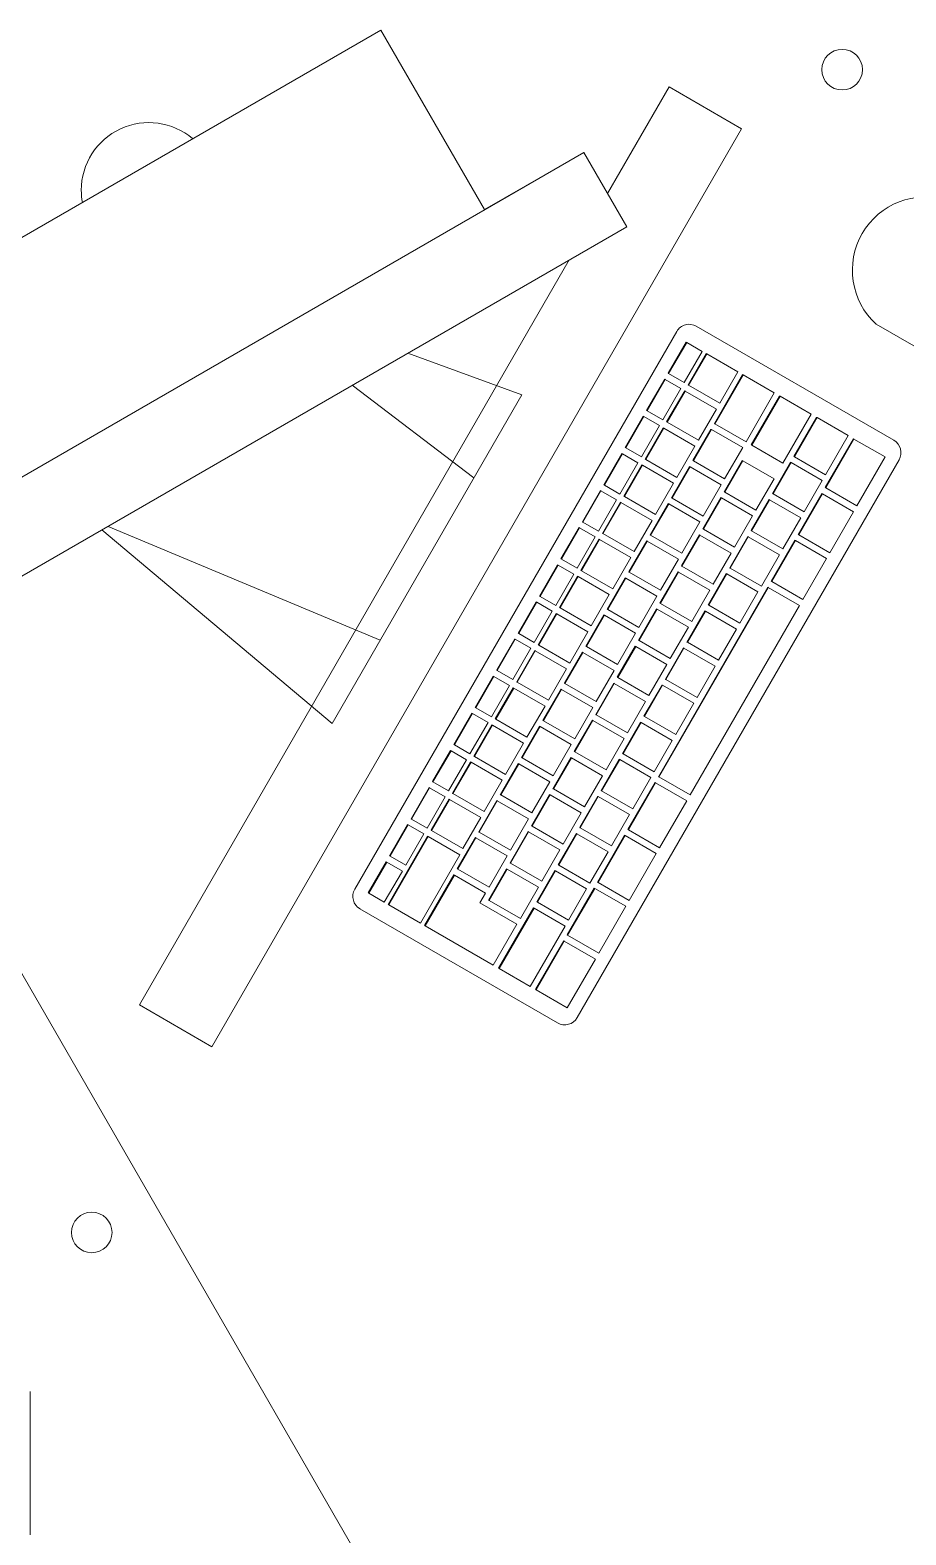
# Model space of a CAD drawing. Header units: millimetres. Extents: x 155927 to 326028, y -36033 to 97293.
# Drawn here: x 185763 to 186151, y 17322 to 17989 of the extents above; entities that cross this region are included whole.
import ezdxf

# ---------------------------------------------------------------- set-up
doc = ezdxf.new("R2010")
doc.units = ezdxf.units.MM
doc.header["$MEASUREMENT"] = 0
for name, color, linetype, lineweight in [('A-GENM', 8, 'CONTINUOUS', 9), ('E-ELEC-EQPM', 8, 'CONTINUOUS', 9), ('I-FURN', 8, 'CONTINUOUS', 9)]:
    doc.layers.add(name, color=color, linetype=linetype, lineweight=lineweight)

msp = doc.modelspace()

# ---------------------------------------------------------------- linework, layer by layer
at = {"layer": 'A-GENM'}
for p, q in [((186058.43, 17857.83), (186146.04, 17807.25)), ((186138.16, 17858.71), (186193.15, 17826.96)), ((185906.99, 17608.23), (186049.76, 17855.51)), ((186045.94, 17836.93), (186053.94, 17850.78)), ((186054.18, 17850.64), (186046.18, 17836.79)), ((186053.09, 17832.8), (186061.09, 17846.65)), ((186054.18, 17850.64), (186053.94, 17850.78)), ((186061.09, 17846.65), (186054.18, 17850.64)), ((186054.81, 17831.81), (186062.81, 17845.66)), ((186063.05, 17845.52), (186055.05, 17831.67)), ((186063.05, 17845.52), (186062.81, 17845.66)), ((186076.87, 17837.54), (186063.05, 17845.52)), ((186036.44, 17820.47), (186044.44, 17834.33)), ((186044.68, 17834.19), (186036.68, 17820.33)), ((186044.68, 17834.19), (186044.44, 17834.33)), ((186051.59, 17830.2), (186044.68, 17834.19)), ((186046.18, 17836.79), (186045.94, 17836.93)), ((186046.18, 17836.79), (186053.09, 17832.8)), ((186055.05, 17831.67), (186054.81, 17831.81)), ((186055.05, 17831.67), (186068.87, 17823.69)), ((186066.46, 17814.69), (186078.96, 17836.34)), ((186079.2, 17836.2), (186066.7, 17814.55)), ((186068.87, 17823.69), (186076.87, 17837.54)), ((186079.2, 17836.2), (186078.96, 17836.34)), ((186093, 17828.23), (186079.2, 17836.2)), ((186043.59, 17816.34), (186051.59, 17830.2)), ((186045.31, 17815.35), (186053.31, 17829.21)), ((186053.55, 17829.07), (186045.55, 17815.21)), ((186053.55, 17829.07), (186053.31, 17829.21)), ((186067.37, 17821.09), (186053.55, 17829.07)), ((186080.5, 17806.58), (186093, 17828.23)), ((186082.85, 17805.22), (186095.35, 17826.87)), ((186095.59, 17826.74), (186083.09, 17805.08)), ((186095.59, 17826.74), (186095.35, 17826.87)), ((186109.4, 17818.77), (186095.59, 17826.74)), ((186026.94, 17804.02), (186034.94, 17817.87)), ((186035.18, 17817.73), (186027.18, 17803.88)), ((186035.18, 17817.73), (186034.94, 17817.87)), ((186042.09, 17813.74), (186035.18, 17817.73)), ((186036.68, 17820.33), (186036.44, 17820.47)), ((186036.68, 17820.33), (186043.59, 17816.34)), ((186059.37, 17807.23), (186067.37, 17821.09)), ((186096.9, 17797.11), (186109.4, 17818.77)), ((186034.09, 17799.89), (186042.09, 17813.74)), ((186035.81, 17798.9), (186043.81, 17812.75)), ((186044.05, 17812.62), (186036.05, 17798.76)), ((186044.05, 17812.62), (186043.81, 17812.75)), ((186057.87, 17804.63), (186044.05, 17812.62)), ((186045.55, 17815.21), (186045.31, 17815.35)), ((186045.55, 17815.21), (186059.37, 17807.23)), ((186056.96, 17798.23), (186064.96, 17812.09)), ((186065.2, 17811.95), (186057.2, 17798.09)), ((186065.2, 17811.95), (186064.96, 17812.09)), ((186079.02, 17803.97), (186065.2, 17811.95)), ((186066.7, 17814.55), (186066.46, 17814.69)), ((186066.7, 17814.55), (186080.5, 17806.58)), ((186101.75, 17800.09), (186111.75, 17817.41)), ((186111.98, 17817.27), (186101.98, 17799.95)), ((186111.98, 17817.27), (186111.75, 17817.41)), ((186125.79, 17809.3), (186111.98, 17817.27)), ((186049.87, 17790.78), (186057.87, 17804.63)), ((186083.09, 17805.08), (186082.85, 17805.22)), ((186083.09, 17805.08), (186096.9, 17797.11)), ((186115.64, 17786.3), (186128.14, 17807.95)), ((186115.79, 17791.98), (186125.79, 17809.3)), ((186128.38, 17807.81), (186115.88, 17786.16)), ((186128.38, 17807.81), (186128.14, 17807.95)), ((186142.18, 17799.84), (186128.38, 17807.81)), ((186148.37, 17798.58), (186005.6, 17551.29)), ((186017.44, 17787.56), (186025.44, 17801.42)), ((186025.68, 17801.28), (186017.68, 17787.42)), ((186025.68, 17801.28), (186025.44, 17801.42)), ((186032.59, 17797.29), (186025.68, 17801.28)), ((186027.18, 17803.88), (186026.94, 17804.02)), ((186027.18, 17803.88), (186034.09, 17799.89)), ((186036.05, 17798.76), (186035.81, 17798.9)), ((186036.05, 17798.76), (186049.87, 17790.78)), ((186057.2, 17798.09), (186056.96, 17798.23)), ((186057.2, 17798.09), (186071.02, 17790.11)), ((186070.85, 17784.44), (186078.85, 17798.29)), ((186071.02, 17790.11), (186079.02, 17803.97)), ((186079.09, 17798.16), (186071.09, 17784.3)), ((186079.09, 17798.16), (186078.85, 17798.29)), ((186092.92, 17790.18), (186079.09, 17798.16)), ((186101.98, 17799.95), (186101.75, 17800.09)), ((186101.98, 17799.95), (186115.79, 17791.98)), ((186129.68, 17778.19), (186142.18, 17799.84)), ((186024.59, 17783.43), (186032.59, 17797.29)), ((186026.31, 17782.44), (186034.31, 17796.3)), ((186034.55, 17796.16), (186026.55, 17782.3)), ((186034.55, 17796.16), (186034.31, 17796.3)), ((186048.37, 17788.18), (186034.55, 17796.16)), ((186047.46, 17781.78), (186055.46, 17795.63)), ((186055.7, 17795.5), (186047.7, 17781.64)), ((186055.7, 17795.5), (186055.46, 17795.63)), ((186069.52, 17787.52), (186055.7, 17795.5)), ((186092.25, 17783.63), (186100.25, 17797.49)), ((186100.48, 17797.35), (186092.48, 17783.5)), ((186100.48, 17797.35), (186100.25, 17797.49)), ((186114.31, 17789.37), (186100.48, 17797.35)), ((186007.94, 17771.11), (186015.94, 17784.96)), ((186016.18, 17784.83), (186008.18, 17770.97)), ((186016.18, 17784.83), (186015.94, 17784.96)), ((186023.09, 17780.84), (186016.18, 17784.83)), ((186017.68, 17787.42), (186017.44, 17787.56)), ((186017.68, 17787.42), (186024.59, 17783.43)), ((186040.37, 17774.32), (186048.37, 17788.18)), ((186061.52, 17773.66), (186069.52, 17787.52)), ((186071.09, 17784.3), (186070.85, 17784.44)), ((186084.92, 17776.32), (186092.92, 17790.18)), ((186106.31, 17775.52), (186114.31, 17789.37)), ((186115.88, 17786.16), (186115.64, 17786.3)), ((186115.88, 17786.16), (186129.68, 17778.19)), ((186015.09, 17766.98), (186023.09, 17780.84)), ((186016.81, 17765.99), (186024.81, 17779.84)), ((186025.05, 17779.71), (186017.05, 17765.85)), ((186025.05, 17779.71), (186024.81, 17779.84)), ((186038.87, 17771.73), (186025.05, 17779.71)), ((186026.55, 17782.3), (186026.31, 17782.44)), ((186026.55, 17782.3), (186040.37, 17774.32)), ((186037.96, 17765.32), (186045.96, 17779.18)), ((186046.2, 17779.04), (186038.2, 17765.18)), ((186046.2, 17779.04), (186045.96, 17779.18)), ((186060.02, 17771.06), (186046.2, 17779.04)), ((186047.7, 17781.64), (186047.46, 17781.78)), ((186047.7, 17781.64), (186061.52, 17773.66)), ((186061.35, 17767.98), (186069.35, 17781.84)), ((186069.59, 17781.7), (186061.59, 17767.85)), ((186069.59, 17781.7), (186069.35, 17781.84)), ((186083.42, 17773.72), (186069.59, 17781.7)), ((186071.09, 17784.3), (186084.92, 17776.32)), ((186082.75, 17767.18), (186090.75, 17781.04)), ((186090.98, 17780.9), (186082.98, 17767.04)), ((186090.98, 17780.9), (186090.75, 17781.04)), ((186104.81, 17772.92), (186090.98, 17780.9)), ((186092.48, 17783.5), (186092.25, 17783.63)), ((186092.48, 17783.5), (186106.31, 17775.52)), ((186103.64, 17765.51), (186114.14, 17783.7)), ((186114.38, 17783.56), (186103.88, 17765.37)), ((186114.38, 17783.56), (186114.14, 17783.7)), ((186128.18, 17775.59), (186114.38, 17783.56)), ((186008.18, 17770.97), (186007.94, 17771.11)), ((186030.87, 17757.87), (186038.87, 17771.73)), ((186052.02, 17757.2), (186060.02, 17771.06)), ((186075.42, 17759.87), (186083.42, 17773.72)), ((186096.81, 17759.06), (186104.81, 17772.92)), ((186117.68, 17757.4), (186128.18, 17775.59)), ((185998.44, 17754.65), (186006.44, 17768.51)), ((186006.68, 17768.37), (185998.68, 17754.51)), ((186005.59, 17750.52), (186013.59, 17764.38)), ((186006.68, 17768.37), (186006.44, 17768.51)), ((186013.59, 17764.38), (186006.68, 17768.37)), ((186008.18, 17770.97), (186015.09, 17766.98)), ((186017.05, 17765.85), (186016.81, 17765.99)), ((186017.05, 17765.85), (186030.87, 17757.87)), ((186038.2, 17765.18), (186037.96, 17765.32)), ((186038.2, 17765.18), (186052.02, 17757.2)), ((186051.85, 17751.53), (186059.85, 17765.39)), ((186060.09, 17765.25), (186052.09, 17751.39)), ((186060.09, 17765.25), (186059.85, 17765.39)), ((186073.92, 17757.27), (186060.09, 17765.25)), ((186061.59, 17767.85), (186061.35, 17767.98)), ((186061.59, 17767.85), (186075.42, 17759.87)), ((186073.25, 17750.73), (186081.25, 17764.58)), ((186081.48, 17764.44), (186073.48, 17750.59)), ((186081.48, 17764.44), (186081.25, 17764.58)), ((186095.31, 17756.46), (186081.48, 17764.44)), ((186082.98, 17767.04), (186082.75, 17767.18)), ((186082.98, 17767.04), (186096.81, 17759.06)), ((186103.88, 17765.37), (186103.64, 17765.51)), ((186103.88, 17765.37), (186117.68, 17757.4)), ((186007.31, 17749.53), (186015.31, 17763.39)), ((186015.55, 17763.25), (186007.55, 17749.4)), ((186015.55, 17763.25), (186015.31, 17763.39)), ((186029.37, 17755.27), (186015.55, 17763.25)), ((186028.46, 17748.87), (186036.46, 17762.73)), ((186036.7, 17762.59), (186028.7, 17748.73)), ((186036.7, 17762.59), (186036.46, 17762.73)), ((186050.52, 17754.61), (186036.7, 17762.59)), ((186091.64, 17744.73), (186102.14, 17762.91)), ((186102.38, 17762.77), (186091.88, 17744.59)), ((186102.38, 17762.77), (186102.14, 17762.91)), ((186116.18, 17754.8), (186102.38, 17762.77)), ((185988.94, 17738.2), (185996.94, 17752.05)), ((185997.18, 17751.92), (185989.18, 17738.06)), ((185997.18, 17751.92), (185996.94, 17752.05)), ((186004.09, 17747.93), (185997.18, 17751.92)), ((185998.68, 17754.51), (185998.44, 17754.65)), ((185998.68, 17754.51), (186005.59, 17750.52)), ((186021.37, 17741.42), (186029.37, 17755.27)), ((186042.52, 17740.75), (186050.52, 17754.61)), ((186052.09, 17751.39), (186051.85, 17751.53)), ((186052.09, 17751.39), (186065.92, 17743.41)), ((186065.92, 17743.41), (186073.92, 17757.27)), ((186087.31, 17742.61), (186095.31, 17756.46)), ((186105.68, 17736.62), (186116.18, 17754.8)), ((185996.09, 17734.07), (186004.09, 17747.93)), ((185997.81, 17733.08), (186005.81, 17746.94)), ((186006.05, 17746.8), (185998.05, 17732.94)), ((186006.05, 17746.8), (186005.81, 17746.94)), ((186019.87, 17738.82), (186006.05, 17746.8)), ((186007.55, 17749.4), (186007.31, 17749.53)), ((186007.55, 17749.4), (186021.37, 17741.42)), ((186018.96, 17732.41), (186026.96, 17746.27)), ((186027.2, 17746.13), (186019.2, 17732.28)), ((186027.2, 17746.13), (186026.96, 17746.27)), ((186041.02, 17738.15), (186027.2, 17746.13)), ((186028.7, 17748.73), (186028.46, 17748.87)), ((186028.7, 17748.73), (186042.52, 17740.75)), ((186042.35, 17735.07), (186050.35, 17748.93)), ((186050.59, 17748.79), (186042.59, 17734.94)), ((186050.59, 17748.79), (186050.35, 17748.93)), ((186064.42, 17740.81), (186050.59, 17748.79)), ((186063.75, 17734.27), (186071.75, 17748.13)), ((186071.98, 17747.99), (186063.98, 17734.13)), ((186071.98, 17747.99), (186071.75, 17748.13)), ((186085.81, 17740.01), (186071.98, 17747.99)), ((186073.48, 17750.59), (186073.25, 17750.73)), ((186073.48, 17750.59), (186087.31, 17742.61)), ((186091.88, 17744.59), (186091.64, 17744.73)), ((186091.88, 17744.59), (186105.68, 17736.62)), ((185989.18, 17738.06), (185988.94, 17738.2)), ((185989.18, 17738.06), (185996.09, 17734.07)), ((186011.87, 17724.96), (186019.87, 17738.82)), ((186033.02, 17724.3), (186041.02, 17738.15)), ((186041.64, 17658.12), (186090.14, 17742.13)), ((186090.38, 17741.99), (186041.88, 17657.99)), ((186056.42, 17726.96), (186064.42, 17740.81)), ((186077.81, 17726.15), (186085.81, 17740.01)), ((186090.38, 17741.99), (186090.14, 17742.13)), ((186104.18, 17734.02), (186090.38, 17741.99)), ((185979.44, 17721.74), (185987.44, 17735.6)), ((185987.68, 17735.46), (185979.68, 17721.61)), ((185986.59, 17717.62), (185994.59, 17731.47)), ((185987.68, 17735.46), (185987.44, 17735.6)), ((185994.59, 17731.47), (185987.68, 17735.46)), ((185998.05, 17732.94), (185997.81, 17733.08)), ((185998.05, 17732.94), (186011.87, 17724.96)), ((186019.2, 17732.28), (186018.96, 17732.41)), ((186019.2, 17732.28), (186033.02, 17724.3)), ((186032.85, 17718.62), (186040.85, 17732.48)), ((186041.09, 17732.34), (186033.09, 17718.48)), ((186041.09, 17732.34), (186040.85, 17732.48)), ((186054.92, 17724.36), (186041.09, 17732.34)), ((186042.59, 17734.94), (186042.35, 17735.07)), ((186042.59, 17734.94), (186056.42, 17726.96)), ((186054.25, 17717.82), (186062.25, 17731.67)), ((186062.48, 17731.53), (186054.48, 17717.68)), ((186055.68, 17650.02), (186104.18, 17734.02)), ((186062.48, 17731.53), (186062.25, 17731.67)), ((186076.31, 17723.55), (186062.48, 17731.53)), ((186063.98, 17734.13), (186063.75, 17734.27)), ((186063.98, 17734.13), (186077.81, 17726.15)), ((185988.31, 17716.62), (185996.31, 17730.48)), ((185996.55, 17730.34), (185988.55, 17716.49)), ((185996.55, 17730.34), (185996.31, 17730.48)), ((186010.37, 17722.36), (185996.55, 17730.34)), ((186009.46, 17715.96), (186017.46, 17729.82)), ((186017.7, 17729.68), (186009.7, 17715.82)), ((186017.7, 17729.68), (186017.46, 17729.82)), ((186031.52, 17721.7), (186017.7, 17729.68)), ((186046.92, 17710.5), (186054.92, 17724.36)), ((185969.94, 17705.29), (185977.94, 17719.15)), ((185978.18, 17719.01), (185970.18, 17705.15)), ((185978.18, 17719.01), (185977.94, 17719.15)), ((185985.09, 17715.02), (185978.18, 17719.01)), ((185979.68, 17721.61), (185979.44, 17721.74)), ((185979.68, 17721.61), (185986.59, 17717.62)), ((186002.37, 17708.51), (186010.37, 17722.36)), ((186023.52, 17707.84), (186031.52, 17721.7)), ((186033.09, 17718.48), (186032.85, 17718.62)), ((186033.09, 17718.48), (186046.92, 17710.5)), ((186054.48, 17717.68), (186054.25, 17717.82)), ((186054.48, 17717.68), (186068.31, 17709.7)), ((186068.31, 17709.7), (186076.31, 17723.55)), ((185977.09, 17701.16), (185985.09, 17715.02)), ((185978.81, 17700.17), (185986.81, 17714.03)), ((185987.05, 17713.89), (185979.05, 17700.03)), ((185987.05, 17713.89), (185986.81, 17714.03)), ((186000.87, 17705.91), (185987.05, 17713.89)), ((185988.55, 17716.49), (185988.31, 17716.62)), ((185988.55, 17716.49), (186002.37, 17708.51)), ((185999.96, 17699.51), (186007.96, 17713.36)), ((186008.2, 17713.22), (186000.2, 17699.37)), ((186008.2, 17713.22), (186007.96, 17713.36)), ((186022.02, 17705.24), (186008.2, 17713.22)), ((186009.7, 17715.82), (186009.46, 17715.96)), ((186009.7, 17715.82), (186023.52, 17707.84)), ((186023.35, 17702.17), (186031.35, 17716.02)), ((186031.59, 17715.88), (186023.59, 17702.03)), ((186031.59, 17715.88), (186031.35, 17716.02)), ((186045.42, 17707.9), (186031.59, 17715.88)), ((186044.75, 17701.36), (186052.75, 17715.22)), ((186052.98, 17715.08), (186044.98, 17701.22)), ((186052.98, 17715.08), (186052.75, 17715.22)), ((186066.81, 17707.1), (186052.98, 17715.08)), ((185970.18, 17705.15), (185969.94, 17705.29)), ((185970.18, 17705.15), (185977.09, 17701.16)), ((185992.87, 17692.05), (186000.87, 17705.91)), ((186014.02, 17691.39), (186022.02, 17705.24)), ((186037.42, 17694.05), (186045.42, 17707.9)), ((186058.81, 17693.24), (186066.81, 17707.1)), ((185960.44, 17688.84), (185968.44, 17702.69)), ((185968.68, 17702.55), (185960.68, 17688.7)), ((185967.59, 17684.71), (185975.59, 17698.56)), ((185968.68, 17702.55), (185968.44, 17702.69)), ((185975.59, 17698.56), (185968.68, 17702.55)), ((185979.05, 17700.03), (185978.81, 17700.17)), ((185979.05, 17700.03), (185992.87, 17692.05)), ((186000.2, 17699.37), (185999.96, 17699.51)), ((186000.2, 17699.37), (186014.02, 17691.39)), ((186013.85, 17685.71), (186021.85, 17699.57)), ((186022.09, 17699.43), (186014.09, 17685.57)), ((186022.09, 17699.43), (186021.85, 17699.57)), ((186035.92, 17691.45), (186022.09, 17699.43)), ((186023.59, 17702.03), (186023.35, 17702.17)), ((186023.59, 17702.03), (186037.42, 17694.05)), ((186035.25, 17684.91), (186043.25, 17698.76)), ((186043.48, 17698.63), (186035.48, 17684.77)), ((186043.48, 17698.63), (186043.25, 17698.76)), ((186057.31, 17690.65), (186043.48, 17698.63)), ((186044.98, 17701.22), (186044.75, 17701.36)), ((186044.98, 17701.22), (186058.81, 17693.24)), ((185969.31, 17683.72), (185977.31, 17697.57)), ((185977.55, 17697.43), (185969.55, 17683.58)), ((185977.55, 17697.43), (185977.31, 17697.57)), ((185991.37, 17689.45), (185977.55, 17697.43)), ((185990.46, 17683.05), (185998.46, 17696.91)), ((185998.7, 17696.77), (185990.7, 17682.91)), ((185998.7, 17696.77), (185998.46, 17696.91)), ((186012.52, 17688.79), (185998.7, 17696.77)), ((186027.92, 17677.59), (186035.92, 17691.45)), ((185950.94, 17672.38), (185958.94, 17686.24)), ((185959.18, 17686.1), (185951.18, 17672.24)), ((185959.18, 17686.1), (185958.94, 17686.24)), ((185966.09, 17682.11), (185959.18, 17686.1)), ((185960.68, 17688.7), (185960.44, 17688.84)), ((185960.68, 17688.7), (185967.59, 17684.71)), ((185983.37, 17675.6), (185991.37, 17689.45)), ((186004.52, 17674.93), (186012.52, 17688.79)), ((186014.09, 17685.57), (186013.85, 17685.71)), ((186014.09, 17685.57), (186027.92, 17677.59)), ((186035.48, 17684.77), (186035.25, 17684.91)), ((186035.48, 17684.77), (186049.31, 17676.79)), ((186049.31, 17676.79), (186057.31, 17690.65)), ((185958.09, 17668.25), (185966.09, 17682.11)), ((185959.81, 17667.26), (185967.81, 17681.12)), ((185968.05, 17680.98), (185960.05, 17667.12)), ((185968.05, 17680.98), (185967.81, 17681.12)), ((185981.87, 17673), (185968.05, 17680.98)), ((185969.55, 17683.58), (185969.31, 17683.72)), ((185969.55, 17683.58), (185983.37, 17675.6)), ((185980.96, 17666.6), (185988.96, 17680.45)), ((185989.2, 17680.31), (185981.2, 17666.46)), ((185989.2, 17680.31), (185988.96, 17680.45)), ((186003.02, 17672.33), (185989.2, 17680.31)), ((185990.7, 17682.91), (185990.46, 17683.05)), ((185990.7, 17682.91), (186004.52, 17674.93)), ((186004.35, 17669.26), (186012.35, 17683.11)), ((186012.59, 17682.97), (186004.59, 17669.12)), ((186012.59, 17682.97), (186012.35, 17683.11)), ((186026.42, 17674.99), (186012.59, 17682.97)), ((186025.75, 17668.45), (186033.75, 17682.31)), ((186033.98, 17682.17), (186025.98, 17668.31)), ((186033.98, 17682.17), (186033.75, 17682.31)), ((186047.81, 17674.19), (186033.98, 17682.17)), ((185951.18, 17672.24), (185950.94, 17672.38)), ((185951.18, 17672.24), (185958.09, 17668.25)), ((185973.87, 17659.14), (185981.87, 17673)), ((185995.02, 17658.48), (186003.02, 17672.33)), ((186018.42, 17661.14), (186026.42, 17674.99)), ((186039.81, 17660.33), (186047.81, 17674.19)), ((185941.44, 17655.93), (185949.44, 17669.78)), ((185949.68, 17669.64), (185941.68, 17655.79)), ((185948.59, 17651.8), (185956.59, 17665.65)), ((185949.68, 17669.64), (185949.44, 17669.78)), ((185956.59, 17665.65), (185949.68, 17669.64)), ((185950.31, 17650.81), (185958.31, 17664.66)), ((185958.55, 17664.53), (185950.55, 17650.67)), ((185958.55, 17664.53), (185958.31, 17664.66)), ((185972.37, 17656.54), (185958.55, 17664.53)), ((185960.05, 17667.12), (185959.81, 17667.26)), ((185960.05, 17667.12), (185973.87, 17659.14)), ((185981.2, 17666.46), (185980.96, 17666.6)), ((185981.2, 17666.46), (185995.02, 17658.48)), ((185994.85, 17652.8), (186002.85, 17666.66)), ((186003.09, 17666.52), (185995.09, 17652.66)), ((186003.09, 17666.52), (186002.85, 17666.66)), ((186016.92, 17658.54), (186003.09, 17666.52)), ((186004.59, 17669.12), (186004.35, 17669.26)), ((186004.59, 17669.12), (186018.42, 17661.14)), ((186016.25, 17652), (186024.25, 17665.86)), ((186024.48, 17665.72), (186016.48, 17651.86)), ((186024.48, 17665.72), (186024.25, 17665.86)), ((186038.31, 17657.74), (186024.48, 17665.72)), ((186025.98, 17668.31), (186025.75, 17668.45)), ((186025.98, 17668.31), (186039.81, 17660.33)), ((185971.46, 17650.14), (185979.46, 17664)), ((185979.7, 17663.86), (185971.7, 17650)), ((185979.7, 17663.86), (185979.46, 17664)), ((185993.52, 17655.88), (185979.7, 17663.86)), ((186008.92, 17644.68), (186016.92, 17658.54)), ((186030.31, 17643.88), (186038.31, 17657.74)), ((186041.88, 17657.99), (186041.64, 17658.12)), ((186041.88, 17657.99), (186055.68, 17650.02)), ((185931.94, 17639.47), (185939.94, 17653.33)), ((185940.18, 17653.19), (185932.18, 17639.33)), ((185940.18, 17653.19), (185939.94, 17653.33)), ((185947.09, 17649.2), (185940.18, 17653.19)), ((185941.68, 17655.79), (185941.44, 17655.93)), ((185941.68, 17655.79), (185948.59, 17651.8)), ((185964.37, 17642.69), (185972.37, 17656.54)), ((185985.52, 17642.02), (185993.52, 17655.88)), ((185995.09, 17652.66), (185994.85, 17652.8)), ((185995.09, 17652.66), (186008.92, 17644.68)), ((186016.48, 17651.86), (186016.25, 17652)), ((186016.48, 17651.86), (186030.31, 17643.88)), ((186028.14, 17634.74), (186040.14, 17655.53)), ((186040.38, 17655.39), (186028.38, 17634.6)), ((186040.38, 17655.39), (186040.14, 17655.53)), ((186054.18, 17647.42), (186040.38, 17655.39)), ((185939.09, 17635.34), (185947.09, 17649.2)), ((185940.81, 17634.35), (185948.81, 17648.21)), ((185949.05, 17648.07), (185941.05, 17634.21)), ((185949.05, 17648.07), (185948.81, 17648.21)), ((185962.87, 17640.09), (185949.05, 17648.07)), ((185950.55, 17650.67), (185950.31, 17650.81)), ((185950.55, 17650.67), (185964.37, 17642.69)), ((185961.96, 17633.69), (185969.96, 17647.54)), ((185970.2, 17647.41), (185962.2, 17633.55)), ((185970.2, 17647.41), (185969.96, 17647.54)), ((185984.02, 17639.43), (185970.2, 17647.41)), ((185971.7, 17650), (185971.46, 17650.14)), ((185971.7, 17650), (185985.52, 17642.02)), ((185985.35, 17636.35), (185993.35, 17650.2)), ((185993.59, 17650.07), (185985.59, 17636.21)), ((185993.59, 17650.07), (185993.35, 17650.2)), ((186007.42, 17642.09), (185993.59, 17650.07)), ((186006.75, 17635.54), (186014.75, 17649.4)), ((186014.98, 17649.26), (186006.98, 17635.41)), ((186014.98, 17649.26), (186014.75, 17649.4)), ((186028.81, 17641.28), (186014.98, 17649.26)), ((186042.18, 17626.63), (186054.18, 17647.42)), ((185932.18, 17639.33), (185931.94, 17639.47)), ((185932.18, 17639.33), (185939.09, 17635.34)), ((185954.87, 17626.23), (185962.87, 17640.09)), ((185976.02, 17625.57), (185984.02, 17639.43)), ((185999.42, 17628.23), (186007.42, 17642.09)), ((186020.81, 17627.43), (186028.81, 17641.28)), ((185921.81, 17601.44), (185939.31, 17631.75)), ((185939.55, 17631.62), (185922.05, 17601.31)), ((185922.44, 17623.02), (185930.44, 17636.87)), ((185930.68, 17636.74), (185922.68, 17622.88)), ((185929.59, 17618.89), (185937.59, 17632.74)), ((185930.68, 17636.74), (185930.44, 17636.87)), ((185937.59, 17632.74), (185930.68, 17636.74)), ((185939.55, 17631.62), (185939.31, 17631.75)), ((185953.61, 17623.5), (185939.55, 17631.62)), ((185941.05, 17634.21), (185940.81, 17634.35)), ((185941.05, 17634.21), (185954.87, 17626.23)), ((185952.46, 17617.23), (185960.46, 17631.09)), ((185960.7, 17630.95), (185952.7, 17617.09)), ((185960.7, 17630.95), (185960.46, 17631.09)), ((185974.52, 17622.97), (185960.7, 17630.95)), ((185962.2, 17633.55), (185961.96, 17633.69)), ((185962.2, 17633.55), (185976.02, 17625.57)), ((185975.85, 17619.89), (185983.85, 17633.75)), ((185984.09, 17633.61), (185976.09, 17619.76)), ((185984.09, 17633.61), (185983.85, 17633.75)), ((185997.92, 17625.63), (185984.09, 17633.61)), ((185985.59, 17636.21), (185985.35, 17636.35)), ((185985.59, 17636.21), (185999.42, 17628.23)), ((185997.25, 17619.09), (186005.25, 17632.95)), ((186005.48, 17632.81), (185997.48, 17618.95)), ((186005.48, 17632.81), (186005.25, 17632.95)), ((186019.31, 17624.83), (186005.48, 17632.81)), ((186006.98, 17635.41), (186006.75, 17635.54)), ((186006.98, 17635.41), (186020.81, 17627.43)), ((186014.64, 17611.36), (186026.64, 17632.14)), ((186026.88, 17632), (186014.88, 17611.22)), ((186026.88, 17632), (186026.64, 17632.14)), ((186040.68, 17624.03), (186026.88, 17632)), ((186028.38, 17634.6), (186028.14, 17634.74)), ((186028.38, 17634.6), (186042.18, 17626.63)), ((185989.92, 17611.77), (185997.92, 17625.63)), ((186011.31, 17610.97), (186019.31, 17624.83)), ((185912.94, 17606.56), (185920.94, 17620.42)), ((185921.18, 17620.28), (185913.18, 17606.42)), ((185921.18, 17620.28), (185920.94, 17620.42)), ((185928.09, 17616.29), (185921.18, 17620.28)), ((185922.68, 17622.88), (185922.44, 17623.02)), ((185922.68, 17622.88), (185929.59, 17618.89)), ((185936.11, 17593.19), (185953.61, 17623.5)), ((185966.52, 17609.11), (185974.52, 17622.97)), ((185976.09, 17619.76), (185975.85, 17619.89)), ((185976.09, 17619.76), (185989.92, 17611.77)), ((185997.48, 17618.95), (185997.25, 17619.09)), ((185997.48, 17618.95), (186011.31, 17610.97)), ((186028.68, 17603.25), (186040.68, 17624.03)), ((185920.09, 17602.43), (185928.09, 17616.29)), ((185937.96, 17592.12), (185950.96, 17614.63)), ((185951.2, 17614.5), (185938.2, 17591.98)), ((185951.2, 17614.5), (185950.96, 17614.63)), ((185965.02, 17606.52), (185951.2, 17614.5)), ((185952.7, 17617.09), (185952.46, 17617.23)), ((185952.7, 17617.09), (185966.52, 17609.11)), ((185966.35, 17603.44), (185974.35, 17617.3)), ((185974.59, 17617.16), (185966.59, 17603.3)), ((185974.59, 17617.16), (185974.35, 17617.3)), ((185988.42, 17609.18), (185974.59, 17617.16)), ((185987.75, 17602.64), (185995.75, 17616.49)), ((185995.98, 17616.35), (185987.98, 17602.5)), ((185995.98, 17616.35), (185995.75, 17616.49)), ((186009.81, 17608.37), (185995.98, 17616.35)), ((186014.88, 17611.22), (186014.64, 17611.36)), ((186014.88, 17611.22), (186028.68, 17603.25)), ((185913.18, 17606.42), (185912.94, 17606.56)), ((185913.18, 17606.42), (185920.09, 17602.43)), ((185962.52, 17602.19), (185965.02, 17606.52)), ((185980.42, 17595.32), (185988.42, 17609.18)), ((186001.14, 17587.98), (186013.14, 17608.76)), ((186013.38, 17608.62), (186001.38, 17587.84)), ((186001.81, 17594.52), (186009.81, 17608.37)), ((186013.38, 17608.62), (186013.14, 17608.76)), ((186027.18, 17600.65), (186013.38, 17608.62)), ((185996.93, 17548.97), (185909.31, 17599.55)), ((185922.05, 17601.31), (185921.81, 17601.44)), ((185922.05, 17601.31), (185936.11, 17593.19)), ((185978.92, 17592.72), (185962.52, 17602.19)), ((185966.59, 17603.3), (185966.35, 17603.44)), ((185966.59, 17603.3), (185980.42, 17595.32)), ((185970.75, 17573.19), (185986.25, 17600.04)), ((185986.48, 17599.9), (185970.98, 17573.05)), ((185986.48, 17599.9), (185986.25, 17600.04)), ((186000.31, 17591.92), (185986.48, 17599.9)), ((185987.98, 17602.5), (185987.75, 17602.64)), ((185987.98, 17602.5), (186001.81, 17594.52)), ((186015.18, 17579.87), (186027.18, 17600.65)), ((185938.2, 17591.98), (185937.96, 17592.12)), ((185938.2, 17591.98), (185968.42, 17574.54)), ((185968.42, 17574.54), (185978.92, 17592.72)), ((185984.81, 17565.07), (186000.31, 17591.92)), ((185987.14, 17563.73), (185999.64, 17585.38)), ((185999.88, 17585.24), (185987.38, 17563.59)), ((185999.88, 17585.24), (185999.64, 17585.38)), ((186013.68, 17577.27), (185999.88, 17585.24)), ((186001.38, 17587.84), (186001.14, 17587.98)), ((186001.38, 17587.84), (186015.18, 17579.87)), ((185970.98, 17573.05), (185970.75, 17573.19)), ((185970.98, 17573.05), (185984.81, 17565.07)), ((186001.18, 17555.62), (186013.68, 17577.27)), ((185987.38, 17563.59), (185987.14, 17563.73)), ((185987.38, 17563.59), (186001.18, 17555.62)), ((185763, 17322), (185763, 17385.5))]:
    msp.add_line(p, q, dxfattribs=at)
for centre, radius, start, end in [((186160.22, 17882.63), 32.54, 72.68038, 227.31962), ((186055.26, 17852.33), 6.35, 60, 150), ((186142.87, 17801.75), 6.35, 330, 60), ((185912.49, 17605.05), 6.35, 150, 240), ((186000.1, 17554.47), 6.35, 240, 330)]:
    msp.add_arc(centre, radius, start, end, dxfattribs=at)
at = {"layer": 'E-ELEC-EQPM'}
for p, q in [((185918.6, 17989.08), (185313.77, 17639.88)), ((185918.6, 17989.08), (185313.77, 17639.88)), ((185964.55, 17909.49), (185918.6, 17989.08)), ((185964.55, 17909.49), (185918.6, 17989.08)), ((186008.55, 17934.89), (185315.73, 17534.89)), ((186008.55, 17934.89), (185964.55, 17909.49)), ((186027.6, 17901.89), (186008.55, 17934.89)), ((186027.6, 17901.89), (186008.55, 17934.89)), ((185334.78, 17501.89), (186027.6, 17901.89)), ((185334.78, 17501.89), (186027.6, 17901.89))]:
    msp.add_line(p, q, dxfattribs=at)
at = {"layer": 'I-FURN'}
for p, q in [((186019.11, 17916.59), (186046.41, 17963.88)), ((186046.41, 17963.88), (186078.53, 17945.34)), ((186078.53, 17945.34), (185843.58, 17538.39)), ((185811.46, 17556.94), (186002.14, 17887.2)), ((185981.13, 17827.45), (185930.54, 17845.86)), ((185959.84, 17790.57), (185905.9, 17831.64)), ((185896.98, 17681.69), (185981.13, 17827.45)), ((185794.79, 17767.48), (185896.98, 17681.69)), ((185918.27, 17718.57), (185797.57, 17769.09)), ((186085.36, 17006.09), (185683.01, 17702.95)), ((185683.01, 17702.95), (186085.36, 17006.09)), ((185811.46, 17556.94), (185843.58, 17538.39))]:
    msp.add_line(p, q, dxfattribs=at)
for centre, radius, start, end in [((186123.13, 17971.54), 9, 0, 180), ((186123.13, 17971.54), 9, 180, 0), ((185815.71, 17918.07), 30, 49.73187, 180), ((185815.71, 17918.07), 30, 180, 190.26813), ((185790.35, 17456.08), 9, 0, 180), ((185790.35, 17456.08), 9, 180, 0)]:
    msp.add_arc(centre, radius, start, end, dxfattribs=at)

doc.saveas('drawing.dxf')
